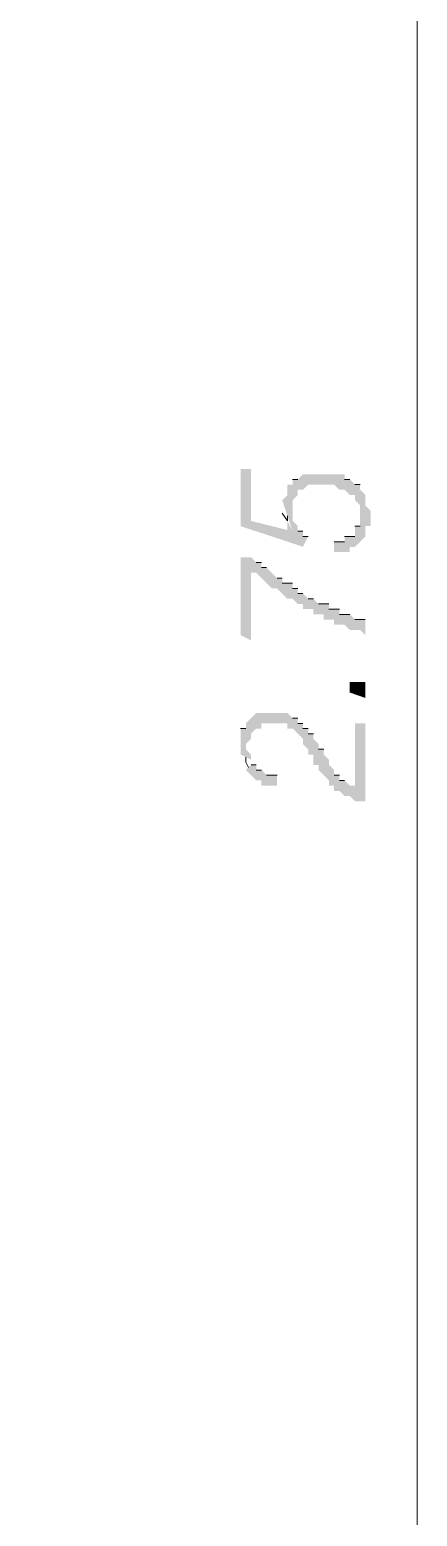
# Model space of a CAD drawing. Header units: millimetres. Extents: x 182 to 575, y -105 to 95.
# Drawn here: x 280.42 to 280.775, y 74.274 to 75.638 of the extents above; entities that cross this region are included whole.
import ezdxf

# ---------------------------------------------------------------- set-up
doc = ezdxf.new("R2010")
doc.units = ezdxf.units.MM
doc.header["$MEASUREMENT"] = 0
doc.layers.add('PDF_Geometry', color=7, linetype='Continuous')
doc.layers.add('PDF_Solid Fills', color=7, linetype='Continuous')

msp = doc.modelspace()

# ---------------------------------------------------------------- hatches: boundary and pattern name
at = {"layer": 'PDF_Solid Fills', "transparency": 33554559}
for points in [[(280.661156312373, 75.17767275623584), (280.6563929790397, 75.18719616893426), (280.6563929790397, 75.17886348702976), (280.6230593811561, 75.18719616893426), (280.6230593811561, 75.23481651284959), (280.6135359684577, 75.23481651284959), (280.6135359684577, 75.18243608956917), (280.6706797250714, 75.16338601020408), (280.6754398308915, 75.1729094229025), (280.6706797250714, 75.1729094229025), (280.6706797250714, 75.17767275623584), (280.6659164181931, 75.17767275623584), (280.6659164181931, 75.18243608956917), (280.661156312373, 75.18719616893426), (280.661156312373, 75.20624302078613), (280.6659164181931, 75.21100635411946), (280.6659164181931, 75.21576643348453), (280.6706797250714, 75.21576643348453), (280.6754398308915, 75.22052976681786), (280.6992499896216, 75.22052976681786), (280.704013322955, 75.21576643348453), (280.7087734287751, 75.21576643348453), (280.7135367356534, 75.21100635411946), (280.7182968414735, 75.21100635411946), (280.7182968414735, 75.20624302078613), (280.7230601748068, 75.20148291496602), (280.7230601748068, 75.18243608956917), (280.7182968414735, 75.18243608956917), (280.7182968414735, 75.1729094229025), (280.7087734287751, 75.1729094229025), (280.7087734287751, 75.16814934353741), (280.6992499896216, 75.16814934353741), (280.6992499896216, 75.158625904384), (280.7135367356534, 75.158625904384), (280.7135367356534, 75.16338601020408), (280.7182968414735, 75.16338601020408), (280.7278202541719, 75.1729094229025), (280.7278202541719, 75.18243608956917), (280.7325835875053, 75.18243608956917), (280.7325835875053, 75.1967196080877), (280.7278202541719, 75.20148291496602), (280.7278202541719, 75.21100635411946), (280.7230601748068, 75.21576643348453), (280.7230601748068, 75.22052976681786), (280.7182968414735, 75.22052976681786), (280.7135367356534, 75.22529310015119), (280.7087734287751, 75.22529310015119), (280.7087734287751, 75.23005317951626), (280.6706797250714, 75.23005317951626), (280.6659164181931, 75.22529310015119), (280.661156312373, 75.22529310015119), (280.661156312373, 75.22052976681786), (280.6563929790397, 75.22052976681786), (280.6563929790397, 75.21100635411946), (280.6516328996746, 75.20624302078613)], [(280.7087734287751, 75.09195873507184), (280.7135367356534, 75.08719540173851), (280.7230601748068, 75.08719540173851), (280.7278202541719, 75.0824352959184), (280.7278202541719, 75.09671881443691), (280.7182968414735, 75.09671881443691), (280.7135367356534, 75.10148214777024), (280.704013322955, 75.10148214777024), (280.704013322955, 75.10624548110357), (280.6944899102567, 75.10624548110357), (280.6944899102567, 75.11100556046864), (280.6849632435899, 75.11100556046864), (280.6802031642249, 75.11576889380197), (280.6754398308915, 75.11576889380197), (280.6706797250714, 75.12052899962208), (280.6659164181931, 75.12052899962208), (280.6659164181931, 75.12529233295544), (280.661156312373, 75.12529233295544), (280.661156312373, 75.13005241232048), (280.6516328996746, 75.13005241232048), (280.6516328996746, 75.13481574565384), (280.6468695663413, 75.13481574565384), (280.6373461536429, 75.14433915835224), (280.6325828203095, 75.14433915835224), (280.6325828203095, 75.14910249168557), (280.6278227144894, 75.14910249168557), (280.6230593811561, 75.15386259750568), (280.6135359684577, 75.15386259750568), (280.6135359684577, 75.0824352959184), (280.6230593811561, 75.07767198904008), (280.6230593811561, 75.13957907898717), (280.6278227144894, 75.13957907898717), (280.6325828203095, 75.13481574565384), (280.642106233008, 75.12529233295544), (280.6468695663413, 75.12529233295544), (280.6516328996746, 75.12052899962208), (280.6563929790397, 75.11576889380197), (280.661156312373, 75.11576889380197), (280.6659164181931, 75.11100556046864), (280.6706797250714, 75.11100556046864), (280.6706797250714, 75.10624548110357), (280.6802031642249, 75.10624548110357), (280.6802031642249, 75.10148214777024), (280.6897265769232, 75.10148214777024), (280.6897265769232, 75.09671881443691), (280.6992499896216, 75.09671881443691), (280.6992499896216, 75.09195873507184)], [(280.7135367356534, 75.03005487263795), (280.7278202541719, 75.02529153930462), (280.7278202541719, 75.03957828533638), (280.7135367356534, 75.03957828533638)], [(280.7135367356534, 74.9348141848073), (280.7182968414735, 74.93005410544217), (280.7278202541719, 74.93005410544217), (280.7278202541719, 75.00148138057446), (280.7182968414735, 75.00148138057446), (280.7182968414735, 74.94434085147392), (280.7135367356534, 74.94434085147392), (280.7087734287751, 74.94910093083902), (280.704013322955, 74.94910093083902), (280.704013322955, 74.95386426417235), (280.6992499896216, 74.95386426417235), (280.6992499896216, 74.95862436999246), (280.6944899102567, 74.96338767687078), (280.6944899102567, 74.96814778269089), (280.6897265769232, 74.97291111602422), (280.6897265769232, 74.97767119538929), (280.6849632435899, 74.97767119538929), (280.6849632435899, 74.98243452872262), (280.6802031642249, 74.98719786205595), (280.6802031642249, 74.99195794142102), (280.6754398308915, 74.99195794142102), (280.6754398308915, 74.99672127475435), (280.6706797250714, 74.99672127475435), (280.6706797250714, 75.00148138057446), (280.6659164181931, 75.00148138057446), (280.6659164181931, 75.00624471390782), (280.661156312373, 75.00624471390782), (280.6563929790397, 75.01100479327286), (280.6278227144894, 75.01100479327286), (280.6230593811561, 75.00624471390782), (280.618299301791, 75.00148138057446), (280.618299301791, 74.99672127475435), (280.6135359684577, 74.99672127475435), (280.6135359684577, 74.97291111602422), (280.6230593811561, 74.96814778269089), (280.6230593811561, 74.97291111602422), (280.618299301791, 74.97767119538929), (280.618299301791, 74.98243452872262), (280.6230593811561, 74.98719786205595), (280.6230593811561, 74.99195794142102), (280.6278227144894, 74.99672127475435), (280.6325828203095, 74.99672127475435), (280.6325828203095, 75.00148138057446), (280.6563929790397, 75.00148138057446), (280.6563929790397, 74.99672127475435), (280.661156312373, 74.99672127475435), (280.6659164181931, 74.99195794142102), (280.6706797250714, 74.98719786205595), (280.6706797250714, 74.98243452872262), (280.6754398308915, 74.97767119538929), (280.6754398308915, 74.97291111602422), (280.6802031642249, 74.97291111602422), (280.6802031642249, 74.96338767687078), (280.6849632435899, 74.96338767687078), (280.6849632435899, 74.95862436999246), (280.6897265769232, 74.95386426417235), (280.6944899102567, 74.94910093083902), (280.6944899102567, 74.94434085147392), (280.6992499896216, 74.94434085147392), (280.6992499896216, 74.9395775181406), (280.704013322955, 74.9395775181406), (280.7087734287751, 74.9348141848073)], [(280.6325828203095, 74.94910093083902), (280.6325828203095, 74.94434085147392), (280.6468695663413, 74.94434085147392), (280.6468695663413, 74.95386426417235), (280.6373461536429, 74.95386426417235), (280.6325828203095, 74.95862436999246), (280.6278227144894, 74.95862436999246), (280.6278227144894, 74.96338767687078), (280.6230593811561, 74.96338767687078), (280.618299301791, 74.95862436999246), (280.6230593811561, 74.95386426417235), (280.6278227144894, 74.94910093083902)]]:
    msp.add_hatch(color=256, dxfattribs=at).paths.add_polyline_path(points)
h = msp.add_hatch(color=256, dxfattribs=at)
h.paths.add_polyline_path([(280.4402033593307, 74.53505292720146), (280.4452031509973, 74.53505292720146), (280.4402033593307, 74.53505292720146)], flags=0)
h.paths.add_polyline_path([(280.4477022065529, 74.52755407997924), (280.4427024148862, 74.52755407997924), (280.4477022065529, 74.52755407997924)], flags=0)
h.paths.add_polyline_path([(280.4427024148862, 74.52755407997924), (280.4477022065529, 74.52755407997924), (280.4427024148862, 74.52755407997924)], flags=0)
h = msp.add_hatch(color=256, dxfattribs=at)
h.paths.add_polyline_path([(280.4277030259973, 74.47005388553478), (280.435203567664, 74.47005388553478), (280.4277030259973, 74.47005388553478)], flags=0)
h.paths.add_polyline_path([(280.435203567664, 74.47005388553478), (280.4277030259973, 74.47005388553478), (280.435203567664, 74.47005388553478)], flags=0)
h.paths.add_polyline_path([(280.4377026093306, 74.46755313553479), (280.430202067664, 74.46755313553479), (280.4377026093306, 74.46755313553479)], flags=0)
h = msp.add_hatch(color=256, dxfattribs=at)
h.paths.add_polyline_path([(280.4252022759973, 74.43005381609035), (280.432702817664, 74.43005381609035), (280.4252022759973, 74.43005381609035)], flags=0)
h.paths.add_polyline_path([(280.432702817664, 74.43005381609035), (280.4252022759973, 74.43005381609035), (280.432702817664, 74.43005381609035)], flags=0)
h.paths.add_polyline_path([(280.4377026093306, 74.42755306609035), (280.4202024843307, 74.42755306609035), (280.4377026093306, 74.42755306609035)], flags=0)
h.paths.add_polyline_path([(280.4202024843307, 74.42755306609035), (280.4377026093306, 74.42755306609035), (280.4202024843307, 74.42755306609035)], flags=0)

# ---------------------------------------------------------------- linework, layer by layer
at = {"layer": 'PDF_Geometry', "lineweight": 13}
for points in [[(280.7754405980874, 73.73481458163266), (280.7754405980874, 73.75862474036282), (280.7754405980874, 76.40624262396071), (280.7754405980874, 76.43481614247924), (280.7754405980874, 76.40624262396071), (280.7754405980874, 76.35862553401361)], [(280.661156312373, 75.22529310015119), (280.6659164181931, 75.22529310015119), (280.661156312373, 75.22529310015119)], [(280.7135367356534, 75.22529310015119), (280.7087734287751, 75.22529310015119), (280.7135367356534, 75.22529310015119)], [(280.7230601748068, 75.22052976681786), (280.7182968414735, 75.22052976681786), (280.7230601748068, 75.22052976681786)], [(280.6516328996746, 75.19433955517763), (280.6563946060238, 75.18719618216176), (280.6563946060238, 75.19195788851098)], [(280.7182968414735, 75.18243608956917), (280.7230601748068, 75.18243608956917), (280.7182968414735, 75.18243608956917)], [(280.6706797250714, 75.17767275623584), (280.6659164181931, 75.17767275623584), (280.6706797250714, 75.17767275623584)], [(280.6754398308915, 75.1729094229025), (280.6706797250714, 75.1729094229025), (280.6754398308915, 75.1729094229025)], [(280.6992499896216, 75.16814934353741), (280.7087734287751, 75.16814934353741), (280.6992499896216, 75.16814934353741)], [(280.7087734287751, 75.1729094229025), (280.7182968414735, 75.1729094229025), (280.7087734287751, 75.1729094229025)], [(280.6325828203095, 75.14910249168557), (280.6278227144894, 75.14910249168557), (280.6325828203095, 75.14910249168557)], [(280.6373461536429, 75.14433915835224), (280.6325828203095, 75.14433915835224), (280.6373461536429, 75.14433915835224)], [(280.6516328996746, 75.13481574565384), (280.6468695663413, 75.13481574565384), (280.6516328996746, 75.13481574565384)], [(280.661156312373, 75.13005241232048), (280.6516328996746, 75.13005241232048), (280.661156312373, 75.13005241232048)], [(280.6659164181931, 75.12529233295544), (280.661156312373, 75.12529233295544), (280.6659164181931, 75.12529233295544)], [(280.6706797250714, 75.12052899962208), (280.6659164181931, 75.12052899962208), (280.6706797250714, 75.12052899962208)], [(280.6802031642249, 75.11576889380197), (280.6754398308915, 75.11576889380197), (280.6802031642249, 75.11576889380197)], [(280.6944899102567, 75.11100556046864), (280.6849632435899, 75.11100556046864), (280.6944899102567, 75.11100556046864)], [(280.704013322955, 75.10624548110357), (280.6944899102567, 75.10624548110357), (280.704013322955, 75.10624548110357)], [(280.7135367356534, 75.10148214777024), (280.704013322955, 75.10148214777024), (280.7135367356534, 75.10148214777024)], [(280.7278202541719, 75.09671881443691), (280.7182968414735, 75.09671881443691), (280.7278202541719, 75.09671881443691)], [(280.7278202541719, 75.02529153930462), (280.7135367356534, 75.03005487263795), (280.7278202541719, 75.02529153930462)], [(280.6659164181931, 75.00624471390782), (280.661156312373, 75.00624471390782), (280.6659164181931, 75.00624471390782)], [(280.6135359684577, 74.99672127475435), (280.618299301791, 74.99672127475435), (280.6135359684577, 74.99672127475435)], [(280.6706797250714, 75.00148138057446), (280.6659164181931, 75.00148138057446), (280.6706797250714, 75.00148138057446)], [(280.6754398308915, 74.99672127475435), (280.6706797250714, 74.99672127475435), (280.6754398308915, 74.99672127475435)], [(280.6802031642249, 74.99195794142102), (280.6754398308915, 74.99195794142102), (280.6802031642249, 74.99195794142102)], [(280.6897265769232, 74.97767119538929), (280.6849632435899, 74.97767119538929), (280.6897265769232, 74.97767119538929)], [(280.6182976748068, 74.97052944935751), (280.6182976748068, 74.96576772978082), (280.6206793414735, 74.96100602343162)], [(280.6278227144894, 74.96338767687078), (280.6230593811561, 74.96338767687078), (280.6278227144894, 74.96338767687078)], [(280.6325828203095, 74.95862436999246), (280.6278227144894, 74.95862436999246), (280.6325828203095, 74.95862436999246)], [(280.6468695663413, 74.95386426417235), (280.6373461536429, 74.95386426417235), (280.6468695663413, 74.95386426417235)], [(280.704013322955, 74.95386426417235), (280.6992499896216, 74.95386426417235), (280.704013322955, 74.95386426417235)], [(280.7087734287751, 74.94910093083902), (280.704013322955, 74.94910093083902), (280.7087734287751, 74.94910093083902)]]:
    msp.add_lwpolyline(points, dxfattribs=at)

doc.saveas('drawing.dxf')
